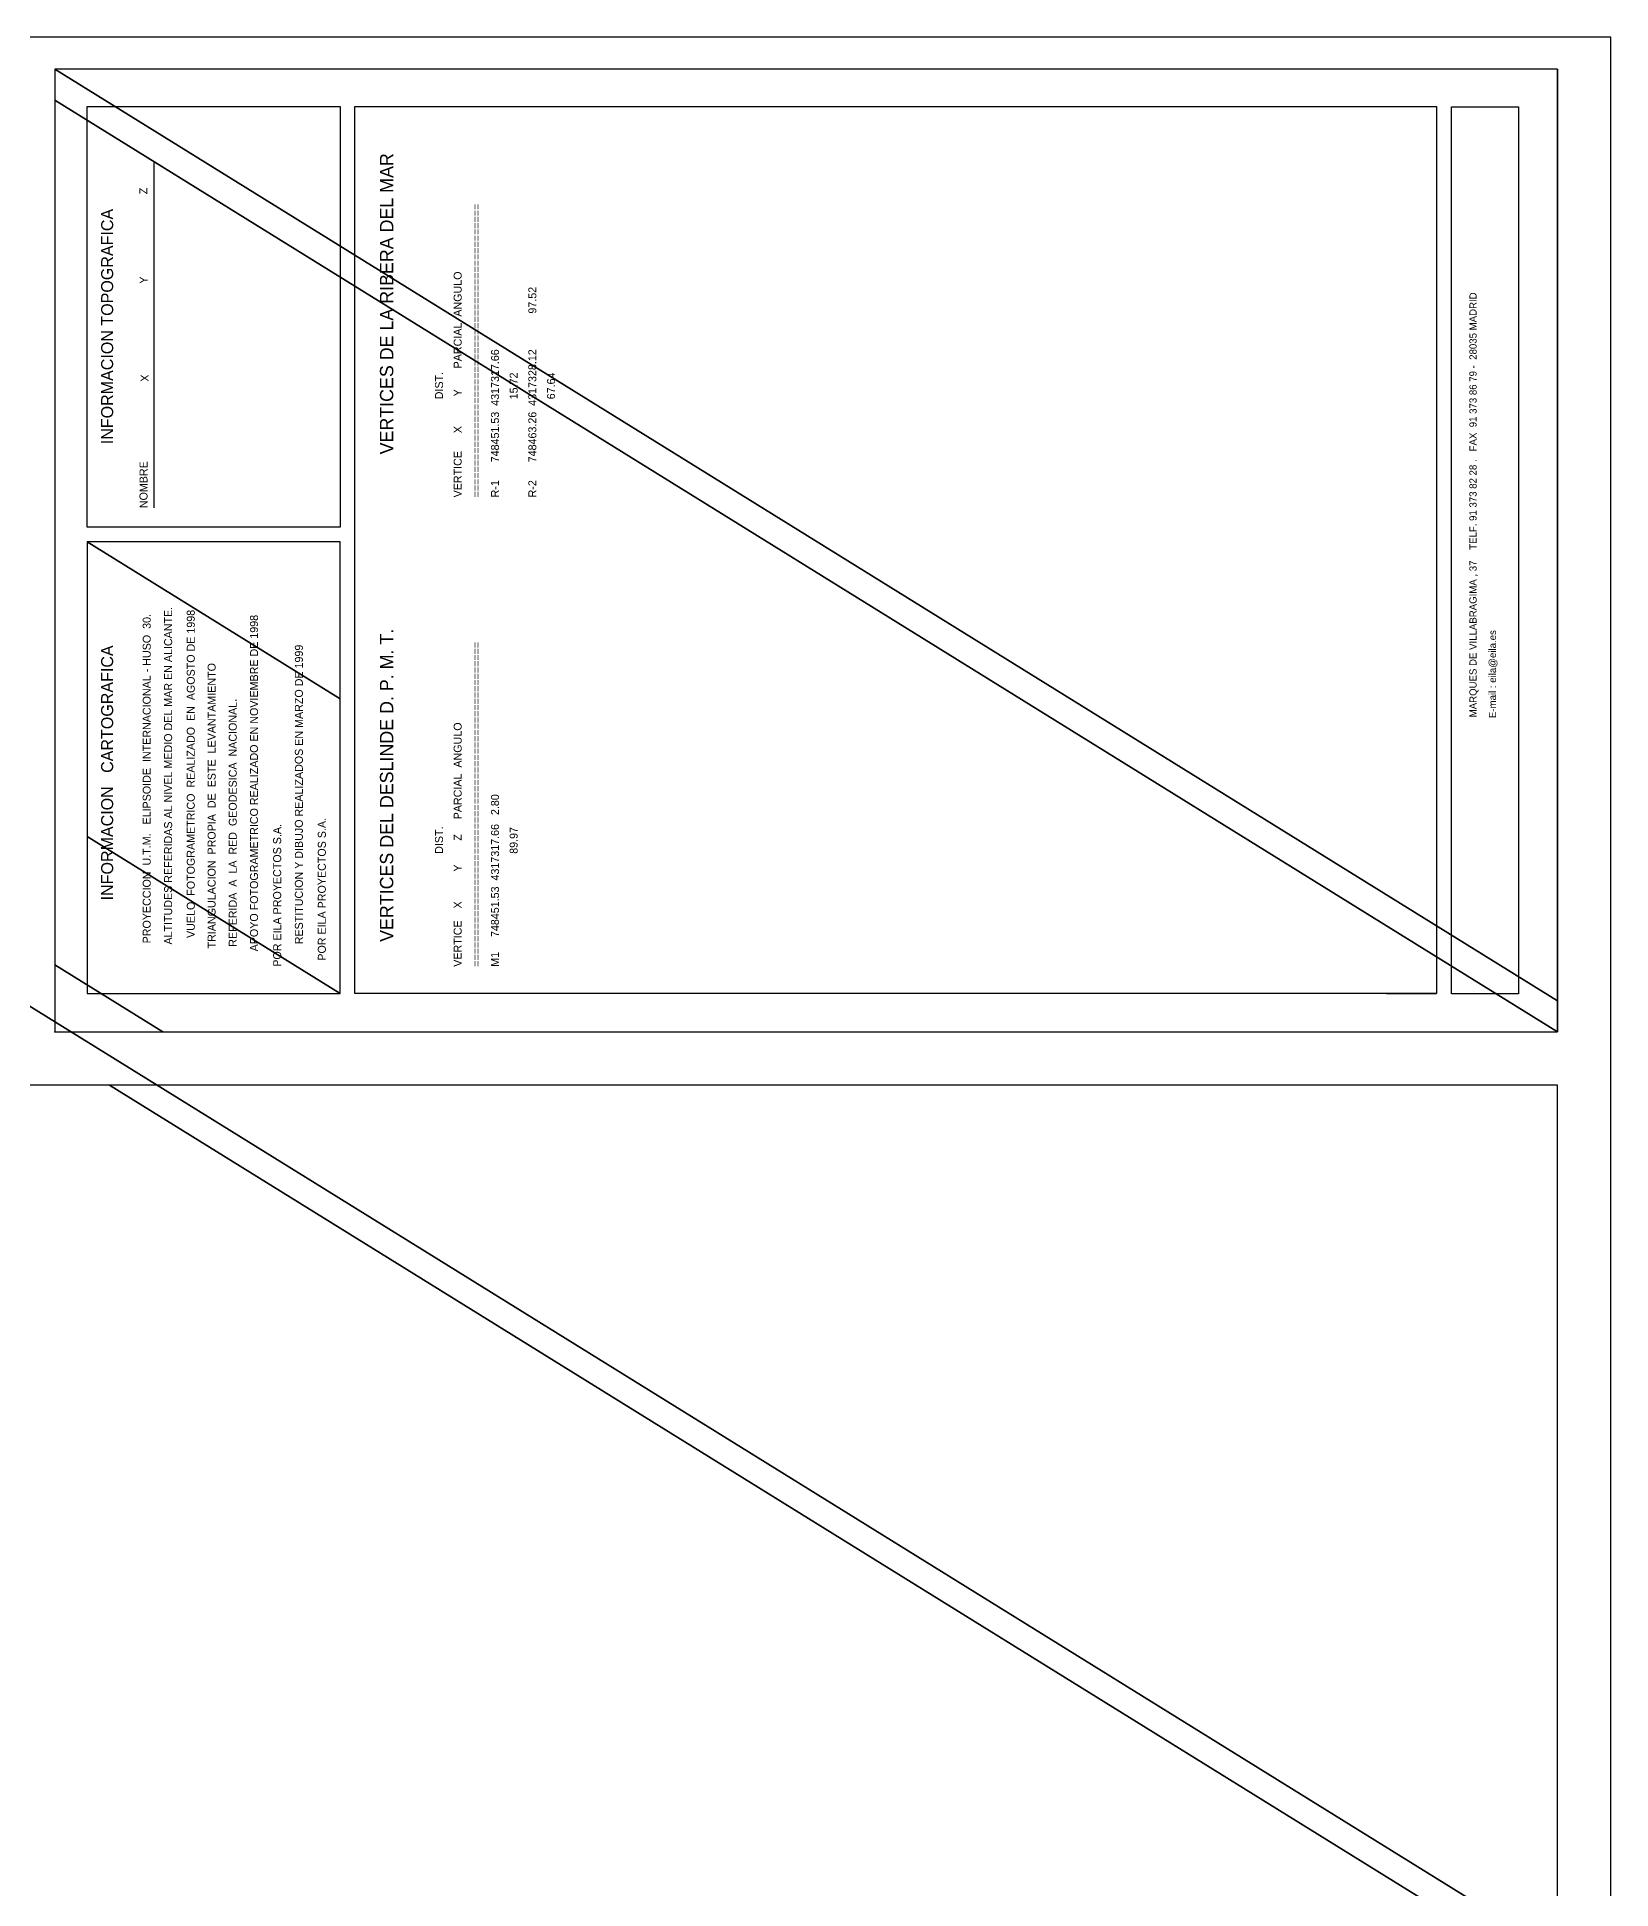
# Model space of a CAD drawing. Extents: x 747954 to 748544, y 4317181 to 4318208.
# Drawn here: x 748248.9 to 748544, y 4317860.3 to 4318207.5 of the extents above; entities that cross this region are included whole.
import ezdxf
from ezdxf.enums import TextEntityAlignment as Align

# ---------------------------------------------------------------- set-up
doc = ezdxf.new("R2010")
doc.units = 0
doc.layers.get('0').update_dxf_attribs({"linetype": 'CONTINUOUS'})

msp = doc.modelspace()

# ---------------------------------------------------------------- linework, layer by layer
at = {"color": 0, "linetype": 'CONTINUOUS'}
for p, q in [((748534, 4318201.5), (748534, 4318021)), ((748270.85, 4318119.22), (748270.85, 4318184.24)), ((748501.9, 4318028.19), (748511.32, 4318028.19)), ((748254.41, 4318021), (748262.5, 4318021))]:
    msp.add_line(p, q, dxfattribs=at)
for points in [[(748258.3, 4318115.62), (748258.3, 4318194.5), (748305.77, 4318194.5), (748305.77, 4318115.62)], [(748511.32, 4318028.19), (748308.53, 4318028.19), (748308.53, 4318194.5), (748511.32, 4318194.5)], [(748514.08, 4318028.12), (748514.08, 4318194.41), (748526.66, 4318194.41), (748526.66, 4318028.12)]]:
    msp.add_lwpolyline(points, close=True, dxfattribs=at)
msp.add_point((748252.26, 4318021), dxfattribs=at)

# ---------------------------------------------------------------- texts
for s, height, p in [('VERTICES DE LA RIBERA DEL MAR', 2.5, (748314.46, 4318157.49)), (' PROYECCION  U.T.M.   ELIPSOIDE  INTERNACIONAL - HUSO  30.', 1.5, (748269.48, 4318068.17)), ('ALTITUDES REFERIDAS AL NIVEL MEDIO DEL MAR EN ALICANTE.', 1.5, (748273.5, 4318069.01)), ('VUELO  FOTOGRAMETRICO  REALIZADO  EN  AGOSTO DE 1998.', 1.5, (748277.74, 4318069.63)), (' APOYO FOTOGRAMETRICO REALIZADO EN NOVIEMBRE DE 1998', 1.5, (748289.6, 4318067.34)), ('VERTICES DEL DESLINDE D. P. M. T.', 2.5, (748314.46, 4318067.21)), ('RESTITUCION Y DIBUJO REALIZADOS EN MARZO DE 1999', 1.5, (748298.01, 4318065.49)), ('TRIANGULACION  PROPIA  DE  ESTE  LEVANTAMIENTO', 1.5, (748281.65, 4318063.38)), ('REFERIDA  A  LA  RED  GEODESICA  NACIONAL.', 1.5, (748285.61, 4318060.18)), ('  POR EILA PROYECTOS S.A.', 1.5, (748293.94, 4318046.02)), ('POR EILA PROYECTOS S.A.', 1.5, (748302.31, 4318047.71))]:
    msp.add_text(s, height=height, rotation=90, dxfattribs=at).set_placement(p, align=Align.MIDDLE)
for s, height, p in [('Z', 1.5, (748269.6, 4318178.03)), ('INFORMACION TOPOGRAFICA', 2.25, (748263.19, 4318131.16)), ('Y', 1.5, (748269.66, 4318161.26)), ('MARQUES DE VILLABRAGIMA , 37    TELF. 91 373 82 28 .   FAX  91 373 86 79 -  28035 MADRID', 1.35, (748518.81, 4318079.96)), ('X', 1.5, (748269.87, 4318142.88)), ('NOMBRE', 1.5, (748269.63, 4318119.17)), ('E-mail : eila@eila.es', 1.35, (748522.46, 4318079.82)), ('INFORMACION   CARTOGRAFICA', 2.25, (748263.19, 4318045.64))]:
    msp.add_text(s, height=height, rotation=90, dxfattribs=at).set_placement(p)
for s, p in [('===============================================', (748330.53, 4318121.19)), ('VERTICE      X          Y       PARCIAL  ANGULO', (748327.03, 4318121.19)), ('R-2      748463.26  4317328.12            97.52', (748341.03, 4318121.19)), ('R-1      748451.53  4317317.66', (748334.03, 4318121.19)), ('                                 DIST.', (748323.53, 4318121.19)), ('                                 15.72', (748337.53, 4318121.19)), ('                                 67.64', (748344.53, 4318121.19)), ('====================================================', (748330.53, 4318033.19)), ('VERTICE    X          Y        Z     PARCIAL  ANGULO', (748327.03, 4318033.19)), ('M1     748451.53  4317317.66   2.80', (748334.03, 4318033.19)), ('                                      DIST.', (748323.53, 4318033.19)), ('                                      89.97', (748337.53, 4318033.19))]:
    msp.add_text(s, height=1.5, rotation=90, dxfattribs=at).set_placement(p, align=Align.TOP_LEFT)

# ---------------------------------------------------------------- meshes
mesh = msp.add_polyface(dxfattribs=at)
corners = [(747954.5, 4317181), (747954.5, 4317181), (747954.5, 4317371.96), (748262.5, 4317181), (747954.5, 4317546.49), (748544, 4317181), (747954.5, 4318207.5), (748544, 4317842.01), (748544, 4318207.5)]
mesh.append_faces([[corners[k] for k in face] for face in [(0, 1, 3, 2), (2, 3, 5, 4), (4, 5, 7, 6), (6, 7, 8, 8)]], dxfattribs={"vtx0": -1, "vtx2": -1, "color": 0})
mesh = msp.add_polyface(dxfattribs=at)
corners = [(748252.26, 4318021), (748272.5, 4318021), (748252.26, 4318033.55), (748534, 4318021), (748252.26, 4318195.68), (748534, 4318021), (748252.26, 4318201.5), (748534, 4318026.82), (748534, 4318201.5)]
mesh.append_faces([[corners[k] for k in face] for face in [(0, 0, 1, 2), (2, 1, 3, 4), (4, 5, 7, 6), (6, 7, 8, 8)]], dxfattribs={"vtx0": -1, "vtx2": -1, "color": 0})
mesh = msp.add_polyface(dxfattribs=at)
corners = [(748258.3, 4318028.19), (748258.3, 4318028.19), (748258.3, 4318057.62), (748305.77, 4318028.19), (748258.3, 4318112.86), (748305.77, 4318083.43), (748305.77, 4318112.86)]
mesh.append_faces([[corners[k] for k in face] for face in [(0, 1, 3, 2), (2, 3, 5, 4), (4, 5, 6, 6)]], dxfattribs={"vtx0": -1, "vtx2": -1, "color": 0})
mesh = msp.add_polyface(dxfattribs=at)
corners = [(747964.5, 4317191), (747964.5, 4317191), (747964.5, 4317375.76), (748262.5, 4317191), (747964.5, 4317544.09), (748534, 4317191), (747964.5, 4318011), (748534, 4317657.91), (748262.5, 4318011), (748534, 4317842.67), (748534, 4318011)]
mesh.append_faces([[corners[k] for k in face] for face in [(0, 1, 3, 2), (2, 3, 5, 4), (4, 5, 7, 6), (6, 7, 9, 8), (8, 9, 10, 10)]], dxfattribs={"vtx0": -1, "vtx2": -1, "color": 0})

doc.saveas('drawing.dxf')
